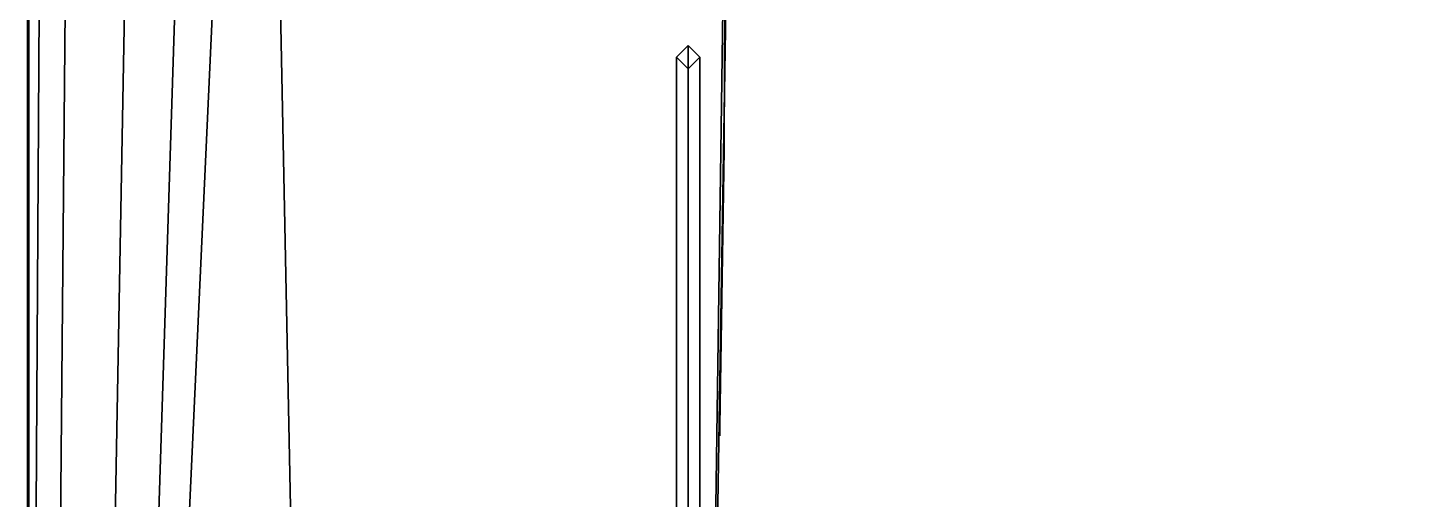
# Model space of a CAD drawing. Header units: millimetres. Extents: x -14 to 14, y -57 to 127.
# Drawn here: x -13.67 to -4.16, y -0.67 to 2.6 of the extents above; entities that cross this region are included whole.
import ezdxf

# ---------------------------------------------------------------- set-up
doc = ezdxf.new("R2010")
doc.units = ezdxf.units.MM
doc.layers.add('railings', color=6, linetype='Continuous')

msp = doc.modelspace()

# ---------------------------------------------------------------- linework, layer by layer
for points in [[(-13.67, 2.72), (-13.66, 2.72, -3.06), (-13.66, -7.26, -3.06), (-13.67, -7.26)], [(-11.92, 2.72), (-13.67, 2.72), (-13.67, -7.26), (-11.72, -7.26)], [(-13.66, 2.72, -3.06), (-13.59, 2.72, -3.53), (-13.65, -7.26, -3.53), (-13.66, -7.26, -3.06)], [(-13.59, 2.72, -3.53), (-13.41, 2.72, -3.88), (-13.5, -7.26, -3.88), (-13.65, -7.26, -3.53)], [(-13.41, 2.72, -3.88), (-13, 2.72, -4.19), (-13.18, -7.26, -4.19), (-13.5, -7.26, -3.88)], [(-13, 2.72, -4.19), (-12.65, 2.72, -4.3), (-12.97, -7.26, -4.3), (-13.18, -7.26, -4.19)], [(-12.65, 2.72, -4.3), (-12.39, 2.72, -4.35), (-12.85, -7.26, -4.35), (-12.97, -7.26, -4.3)], [(-12.39, 2.72, -4.35), (12.39, 2.72, -4.35), (12.85, -7.26, -4.35), (-12.85, -7.26, -4.35)], [(-8.86, 2.72, 1.98), (-11.92, 2.72), (-11.72, -7.26), (-9, -7.26, 1.98)], [(8.84, 2.72, 3.99), (-8.84, 2.72, 3.99), (-9, -7.26, 3.99), (9, -7.26, 3.99)], [(-8.84, 2.72, 3.99), (-8.86, 2.72, 1.98), (-9, -7.26, 1.98), (-9, -7.26, 3.99)], [(-9.1, -1.66, 3.82), (-9.18, -1.74, 3.82), (-9.18, 2.39, 12.8), (-9.1, 2.47, 12.8)], [(-9.18, 2.39, 12.8), (-9.1, 2.31, 12.8), (-9.02, 2.39, 12.8), (-9.1, 2.47, 12.8)], [(-9.18, -1.74, 3.82), (-9.1, -1.82, 3.82), (-9.1, 2.31, 12.8), (-9.18, 2.39, 12.8)], [(-9.02, -1.74, 3.82), (-9.1, -1.66, 3.82), (-9.1, 2.47, 12.8), (-9.02, 2.39, 12.8)], [(-9.1, -1.82, 3.82), (-9.02, -1.74, 3.82), (-9.02, 2.39, 12.8), (-9.1, 2.31, 12.8)], [(-9.1, -1.66, 10.25), (-9.1, -1.66, 10.29), (-9.1, 2.31, 12.8), (-9.1, 2.29, 12.73)], [(-9.1, 2.29, 12.73), (-9.1, 2.31, 12.8), (-9.1, -1.66, 10.29), (-9.1, -1.66, 10.25)], [(8.9484, -4.04, 6.36), (1.82, 0.69, 6.36), (-1.82, 0.69, 6.36), (-8.9484, -4.04, 6.36)], [(-1.82, 0.69, 6.36), (-1.82, 0.69, 3.99), (-8.9484, -4.04, 3.99), (-8.9484, -4.04, 6.36)]]:
    msp.add_3dface(points)
at = {"layer": 'railings'}
for points in [[(-8.84, 4.06, 4.49), (-8.84, 4.06, 4.42), (-8.85, 1.82, 4.42), (-8.85, 1.82, 4.49)], [(-8.85, 1.82, 4.49), (-8.85, 1.82, 4.42), (-8.84, 4.06, 4.42), (-8.84, 4.06, 4.49)], [(-8.85, 1.82, 4.92), (-8.85, 1.82, 4.85), (-8.84, 4.06, 4.85), (-8.84, 4.06, 4.92)], [(-8.84, 4.06, 4.92), (-8.84, 4.06, 4.85), (-8.85, 1.82, 4.85), (-8.85, 1.82, 4.92)], [(-8.85, 1.82, 4.92), (-8.85, 1.75, 4.92), (-8.85, 1.75, 3.99), (-8.85, 1.82, 3.99)], [(-8.85, 1.82, 3.99), (-8.85, 1.75, 3.99), (-8.85, 1.75, 4.92), (-8.85, 1.82, 4.92)], [(-8.85, 1.75, 4.92), (-8.85, 1.75, 4.85), (-8.88, -0.16, 4.85), (-8.88, -0.16, 4.92)], [(-8.88, -0.16, 4.92), (-8.88, -0.16, 4.85), (-8.85, 1.75, 4.85), (-8.85, 1.75, 4.92)], [(-8.88, -0.16, 4.49), (-8.88, -0.16, 4.42), (-8.85, 1.75, 4.42), (-8.85, 1.75, 4.49)], [(-8.85, 1.75, 4.49), (-8.85, 1.75, 4.42), (-8.88, -0.16, 4.42), (-8.88, -0.16, 4.49)], [(-8.88, -0.16, 4.92), (-8.88, -0.23, 4.92), (-8.88, -0.23, 3.99), (-8.88, -0.16, 3.99)], [(-8.88, -0.16, 3.99), (-8.88, -0.23, 3.99), (-8.88, -0.23, 4.92), (-8.88, -0.16, 4.92)]]:
    msp.add_3dface(points, dxfattribs=at)

doc.saveas('drawing.dxf')
